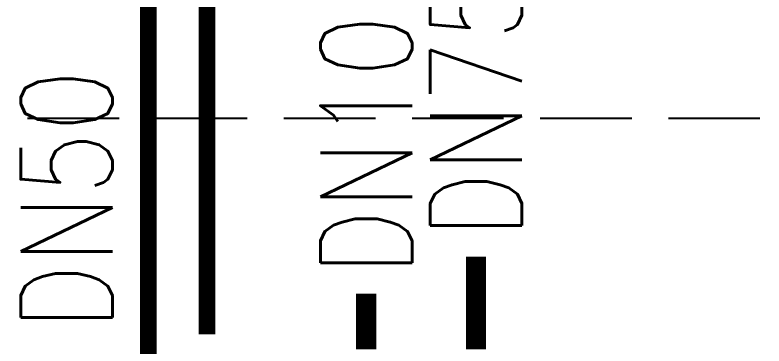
# Model space of a CAD drawing. Extents: x 27938 to 1507990, y 110129 to 923079.
# Drawn here: x 868632 to 870678, y 671036 to 671939 of the extents above; entities that cross this region are included whole.
import ezdxf

# ---------------------------------------------------------------- set-up
doc = ezdxf.new("R2010")
doc.units = 0
doc.header["$LTSCALE"] = 1000
doc.header["$MEASUREMENT"] = 0
doc.linetypes.add('DASH', pattern=[0.35, 0.25, -0.1])
for name, color, linetype in [('PIPE-凝结', 150, 'N'), ('PIPE-废水', 31, 'TG_F'), ('TEXT_凝结', 7, 'Continuous'), ('TEXT_废水', 7, 'Continuous'), ('卫生间', 6, 'Continuous')]:
    doc.layers.add(name, color=color, linetype=linetype)
doc.styles.add('_TWT_PIPEDN', font='SIMPLEX', dxfattribs={"width": 0.8, "height": 3.5, "bigfont": 'HZTXT'})
doc.styles.get("Standard").update_dxf_attribs({"font": 'gbenor.shx', "bigfont": 'gbcbig.shx'})
doc.styles.add('TG_LINETYPE', font='SIMPLEX', dxfattribs={"width": 0.8, "height": 3, "bigfont": 'HZTXT'})
doc.linetypes.add('N', pattern='A,3,-0.2,["N",Standard,S=0.25,R=0,X=-0.1,Y=-0.115],-0.2', length=3.4)
doc.linetypes.add('TG_F', pattern='A,2,-0.3,["F",TG_LINETYPE,S=0.1,R=0,X=-0.23,Y=-0.15],0', length=2.3)

# ---------------------------------------------------------------- blocks, each defined once
blk = doc.blocks.new('A$C148B7D8E')
at = {"layer": '卫生间', "color": 159, "linetype": 'DASH', "true_color": 0x22346e}
blk.add_lwpolyline([(9400.3, 15400), (7700, 15400), (7700, 10800), (7300, 10800), (7300, 10000), (900, 10000), (900, 9000), (-900, 9000), (-900, -900), (1750, -900), (1750, -2100), (23450, -2100), (23450, -900), (25100, -900)], dxfattribs=at)

msp = doc.modelspace()

# ---------------------------------------------------------------- hatches: boundary and pattern name
at = {"layer": 'PIPE-凝结'}
for points in [[(868996.6, 671382.2), (868974.1, 671382.2), (868974.1, 671372.9)], [(868996.6, 671382.2), (868980.7, 671366.3), (868974.1, 671372.9)]]:
    msp.add_hatch(color=256, dxfattribs=at).paths.add_polyline_path(points)

# ---------------------------------------------------------------- linework, layer by layer
at = {"layer": 'PIPE-凝结', "ltscale": 0.5, "const_width": 45}
for points in [[(868996.6, 672844.6), (868996.6, 671382.2)], [(868996.6, 672844.6), (868996.6, 670207.2)], [(869156.6, 672832.2), (869156.6, 671222.2)], [(869156.6, 672832.2), (869156.6, 671222.2)], [(869156.6, 671222.2), (869156.6, 671067.8)]]:
    msp.add_lwpolyline(points, dxfattribs=at)
at = {"layer": 'PIPE-废水', "ltscale": 0.5, "const_width": 55}
for points in [[(869891.6, 671026.7), (869891.6, 671280.2)], [(869591.6, 671026.7), (869591.6, 671178.6)]]:
    msp.add_lwpolyline(points, dxfattribs=at)

# ---------------------------------------------------------------- block references
at = {"color": 8, "xscale": -1}
msp.add_blockref('A$C148B7D8E', (878016.6, 673757.2), dxfattribs=at)

# ---------------------------------------------------------------- texts
at = {"layer": 'TEXT_凝结', "style": '_TWT_PIPEDN', "width": 0.8}
msp.add_text('DN50', height=250, rotation=90, dxfattribs=at).set_placement((868898.3, 671079.5))
at = {"layer": 'TEXT_废水', "style": '_TWT_PIPEDN', "width": 0.8}
for s, p in [('DN100', (869716.6, 671228.6)), ('DN75', (870016.6, 671330.2))]:
    msp.add_text(s, height=250, rotation=90, dxfattribs=at).set_placement(p)

doc.saveas('drawing.dxf')
